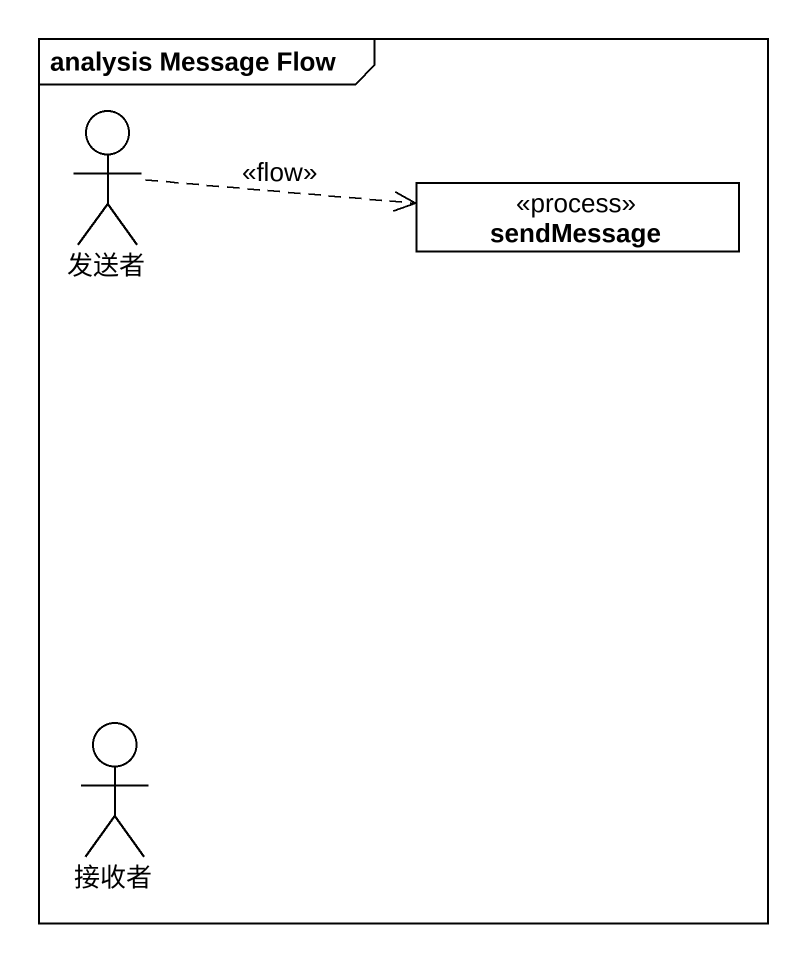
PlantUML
@startuml
mainframe analysis Message Flow
allowmixing
hide circle
hide empty members
actor 发送者
class sendMessage <<process>>
actor 接收者
发送者 .right.> sendMessage : <<flow>>
@enduml
